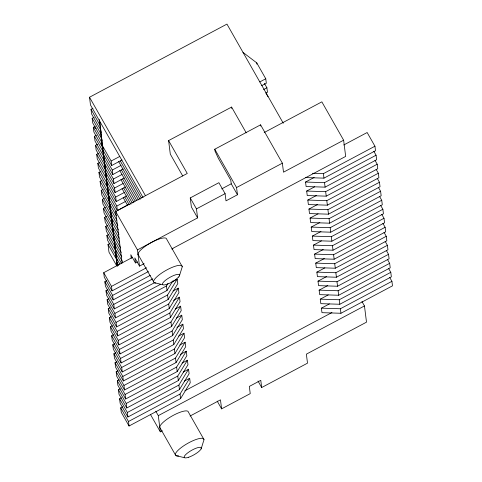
<?xml version="1.0" encoding="UTF-8"?>
<svg xmlns="http://www.w3.org/2000/svg" width="482" height="482" viewBox="0 0 482 482"><rect width="100%" height="100%" fill="white"/><g stroke="black" fill="none" stroke-linecap="round" stroke-linejoin="round"><path stroke-width="0.72" d="M179.4 275.921L181.877 267.968A16.304 4.218 -29.6 0 0 165.471 270.685A16.304 4.218 -29.6 0 0 155.788 283.006M201.139 448.875L203.615 440.922A16.304 4.218 -29.6 0 0 186.293 444.181A16.304 4.218 -29.6 0 0 178.629 455.9M172.098 249.525L172.875 248.26M172.797 280.982L167.007 290.483L115.463 317.909L114.897 313.402L166.441 285.983L167.983 283.446M116.596 326.917L116.029 322.41L167.573 294.99L177.219 279.156L177.786 283.657L168.14 299.491L116.596 326.917L108.818 313.222L108.251 308.721L110.203 307.679M117.729 335.924L117.162 331.423L168.706 303.997L178.352 288.164L178.918 292.664L169.266 308.498L117.729 335.924L109.95 322.229L109.384 317.728L111.336 316.686M118.861 344.931L118.295 340.431L169.833 313.005L179.485 297.171L180.051 301.678L170.399 317.511L118.861 344.931L111.083 331.236L110.517 326.736L112.469 325.699M119.994 353.939L119.428 349.438L170.965 322.012L180.617 306.178L181.184 310.685L171.532 326.519L119.994 353.939L112.21 340.25L111.649 335.743L113.601 334.707M121.121 362.946L120.56 358.445L172.098 331.02L181.75 315.186L182.317 319.693L172.664 335.526L121.121 362.946L113.342 349.257L112.776 344.751L114.728 343.714M122.253 371.959L121.687 367.453L173.231 340.027L182.883 324.193L183.449 328.7L173.797 344.534L122.253 371.959L114.475 358.265L113.909 353.758L115.861 352.722M123.386 380.967L122.82 376.46L174.363 349.034L184.016 333.207L184.582 337.707L174.93 353.541L123.386 380.967L115.608 367.272L115.041 362.765L116.993 361.729M124.519 389.974L123.952 385.467L175.496 358.048L185.148 342.214L185.715 346.715L176.063 362.548L124.519 389.974L116.74 376.279L116.174 371.779L118.126 370.736M125.651 398.982L125.085 394.475L176.629 367.055L186.281 351.221L186.847 355.722L177.195 371.556L125.651 398.982L117.873 385.287L117.307 380.786L119.259 379.744M126.784 407.989L126.218 403.482L177.762 376.062L187.414 360.229L187.974 364.729L178.328 380.563L126.784 407.989L119.006 394.294L118.439 389.793L120.392 388.751M127.917 416.996L127.35 412.496L178.894 385.07L188.54 369.236L189.107 373.743L179.461 389.577L127.917 416.996L120.139 403.301L119.572 398.801L121.524 397.758M129.049 426.004L128.483 421.503L180.027 394.077L189.673 378.243L190.239 382.75L180.593 398.584L129.049 426.004L121.271 412.315L120.705 407.808L122.657 406.772M99.394 119.5L102.684 149.655L111.71 165.537L122.006 159.946M102.552 147.552L103.817 158.662L112.842 174.544L123.139 168.953M103.528 155.096L104.949 167.67L113.975 183.552L124.266 177.96M104.504 162.633L106.082 176.677L115.108 192.559L125.398 186.968M104.98 166.326L107.215 185.684L116.24 201.572L126.531 195.975M106.926 182.118L108.348 194.692L117.373 210.58L127.658 204.91M143.082 197.56L90.483 104.98L89.513 97.231L226.956 24.1L283.259 123.211M100.991 132.875L100.684 129.941L91.616 113.987L91.032 109.3L92.99 108.257M101.967 140.419L101.816 138.949L92.749 122.994L92.158 118.307L94.123 117.265M95.255 126.272L93.291 127.314L93.882 132.002L102.943 147.956M103.714 156.325L95.014 141.009L94.424 136.328L96.388 135.279M104.847 165.332L96.147 150.016L95.556 145.335L97.521 144.287M106.341 174.978L97.28 159.024L96.689 154.342L98.653 153.294M107.112 183.353L98.412 168.031L97.822 163.35L99.786 162.301M111.71 165.537L111.143 161.036L119.735 156.463M259.822 81.928L265.769 78.765L256.749 62.877L242.982 52.369M108.245 192.36L99.545 177.039L98.955 172.357L100.919 171.315M112.842 174.544L112.276 170.044L120.868 165.471M263.6 89.525L266.901 87.772L264.377 83.326M182.744 176.014L170.297 154.107L168.598 140.593L231.595 107.076L246.236 132.851M266.148 92.978L267.468 92.273L266.901 87.772M109.739 202.006L100.678 186.052L100.087 181.365L102.051 180.322M113.975 183.552L113.409 179.051L122 174.478M110.511 210.375L101.81 195.059L101.22 190.372L103.184 189.33M115.108 192.559L114.541 188.058L123.133 183.485M111.643 219.382L102.937 204.067L102.353 199.379L104.317 198.337M116.24 201.572L115.674 197.066L124.26 192.493M113.137 229.028L104.07 213.074L103.485 208.387L105.45 207.344M144.142 263.63L139.503 266.1L137.46 249.887L197.596 217.894L191.372 206.935L190.239 197.927L218.876 182.696L225.1 193.65L226.004 200.855L237.457 194.758L231.233 183.805L230.782 180.202L218.334 158.295L214.996 151.017L214.773 149.215L260.587 124.838L282.368 163.175L283.5 172.182L343.63 140.19L321.849 101.853L264.184 132.532M117.373 210.58L116.807 206.073L125.392 201.506M113.903 237.397L105.203 222.082L104.618 217.4L106.576 216.352M122.151 263.003L115.68 211.544L187.269 173.454L168.598 140.593M115.035 246.404L106.335 231.089L105.745 226.407L107.709 225.359M116.53 256.05L107.468 240.096L106.877 235.415L108.842 234.366M116.765 265.859L108.986 252.17L108.01 244.422L109.974 243.38M221.69 188.884L231.233 183.805M197.596 217.894L196.463 208.881L225.1 193.65M237.457 194.758L236.554 187.552L282.368 163.175M148.408 271.547L112.065 290.881L104.287 277.192L103.72 272.685L132.357 257.454M343.732 144.986L367.157 132.52L374.942 146.215L375.508 150.721L323.964 178.141L305.709 177.569M131.255 258.316L130.803 254.713L135.466 262.931L137.46 261.871M152.848 278.795L113.198 299.894L105.419 286.2L104.853 281.693L106.805 280.657M171.984 248.814L345.672 156.403L343.63 140.19M373.851 151.312L376.068 155.222L376.635 159.729L325.097 187.149L306.112 186.552L305.546 182.045L314.186 177.448M112.065 290.881L111.499 286.38L146.522 267.745M312.444 173.291L323.398 173.641L374.942 146.215M160.584 284.29L114.33 308.902L106.552 295.207L105.986 290.7L107.938 289.664M374.984 160.319L377.201 164.229L377.768 168.736L326.23 196.156L307.245 195.559L306.679 191.059L314.656 186.811M113.198 299.894L112.631 295.388L150.3 275.349M305.546 182.045L324.531 182.648L376.068 155.222M115.463 317.909L107.685 304.214L107.118 299.714L109.071 298.671M376.111 169.327L378.334 173.237L378.9 177.744L327.362 205.169L308.378 204.567L307.811 200.066L316.451 195.469M114.33 308.902L113.764 304.395L154.734 282.597M306.679 191.059L325.663 191.655L377.201 164.229M171.905 281.982L177.219 279.156M377.243 178.334L379.467 182.244L380.033 186.751L328.489 214.177L309.504 213.574L308.938 209.074L317.584 204.476M307.811 200.066L326.796 200.663L378.334 173.237M173.038 290.995L178.352 288.164M378.376 187.341L380.599 191.258L381.166 195.758L329.622 223.184L310.637 222.582L310.071 218.081L318.048 213.839M308.938 209.074L327.923 209.67L379.467 182.244M173.502 300.352L179.485 297.171M379.509 196.349L381.732 200.265L382.298 204.766L330.754 232.191L311.77 231.595L311.203 227.088L319.849 222.491M310.071 218.081L329.055 218.677L380.599 191.258M175.297 309.01L180.617 306.178M380.641 205.356L382.865 209.272L383.431 213.773L331.887 241.199L312.902 240.602L312.336 236.096L320.982 231.499M311.203 227.088L330.188 227.685L381.732 200.265M176.43 318.018L181.75 315.186M381.774 214.37L383.997 218.28L384.564 222.78L333.02 250.206L314.035 249.61L313.469 245.103L321.446 240.861M312.336 236.096L331.321 236.692L382.865 209.272M176.9 327.38L182.883 324.193M382.907 223.377L385.13 227.287L385.696 231.794L334.153 259.214L315.168 258.617L314.601 254.11L323.241 249.513M313.469 245.103L332.453 245.706L383.997 218.28M178.695 336.032L184.016 333.207M384.04 232.384L386.263 236.294L386.829 240.801L335.285 268.221L316.3 267.624L315.734 263.124L324.374 258.521M314.601 254.11L333.586 254.713L385.13 227.287M179.828 345.04L185.148 342.214M385.172 241.392L387.395 245.302L387.962 249.809L336.418 277.228L317.433 276.632L316.867 272.131L324.844 267.884M315.734 263.124L334.719 263.72L386.263 236.294M180.298 354.403L186.281 351.221M386.305 250.399L388.528 254.309L389.094 258.816L337.551 286.242L318.566 285.639L318 281.139L326.639 276.541M316.867 272.131L335.852 272.728L387.395 245.302M182.094 363.054L187.414 360.229M387.438 259.406L389.655 263.323L390.221 267.823L338.683 295.249L319.699 294.647L319.132 290.146L327.772 285.549M318 281.139L336.984 281.735L388.528 254.309M183.226 372.068L188.54 369.236M388.57 268.414L390.788 272.33L391.354 276.831L339.816 304.256L320.831 303.66L320.265 299.153L328.242 294.912M319.132 290.146L338.117 290.742L389.655 263.323M184.359 381.075L189.673 378.243M389.697 277.421L391.92 281.337L392.487 285.838L340.943 313.264L321.964 312.667L321.398 308.161L329.375 303.919M320.265 299.153L339.25 299.75L390.788 272.33M184.787 390.842L331.953 312.541M321.398 308.161L340.382 308.757L391.92 281.337M162.314 430.794L160.331 431.848L158.295 415.635L364.464 305.937L361.952 301.515M190.071 416.026L220.467 399.855L221.6 408.863L250.23 393.625L249.327 386.419L260.78 380.328L261.684 387.534L307.504 363.157L306.371 354.149L366.501 322.157L364.464 305.937M261.702 85.633L266.335 83.266L265.769 78.765M154.222 282.681L162.808 284.748M175.96 455.635L184.546 457.707M96.093 128.423L93.291 127.314L102.015 142.805M120.301 160.964L141.407 198.036M121.434 169.977L138.467 199.891M122.567 178.985L135.153 201.096M123.699 187.992L132.213 202.946M124.826 196.999L129.272 204.802M265.871 92.966L268.034 96.78M214.773 149.215L236.554 187.552M190.239 197.927L196.463 208.881M257.997 381.033L261.684 387.534M89.513 97.231L145.444 195.692M182.22 266.54L166.664 239.156A16.304 4.218 -29.6 0 0 149.914 243.302A16.304 4.218 -29.6 0 0 138.665 255.297M118.662 161.597L140.135 199.391M119.795 170.604L136.822 200.572M102.118 145.148L111.143 161.036M120.928 179.611L133.875 202.404M94.424 136.328L103.491 152.282M103.25 154.156L112.276 170.044M122.06 188.619L130.935 204.235M104.383 163.163L113.409 179.051M123.193 197.626L127.616 205.416M105.516 172.176L114.541 188.058M97.822 163.35L106.884 179.304M106.649 181.184L115.674 197.066M107.781 190.191L116.807 206.073M107.902 189.655L108.914 199.199L116.132 211.905M115.68 211.544L137.46 249.887M108.914 199.199L109.48 203.699L116.337 215.773M138.027 254.388L153.583 281.777M116.903 220.28L110.047 208.206L110.613 212.713L117.831 225.419M217.207 401.132L221.6 408.863M139.503 266.1L134.833 257.882L135.466 262.931M109.775 204.007L111.179 217.213L118.397 229.92M111.179 217.213L111.746 221.72L118.964 234.427M103.485 208.387L112.547 224.347M111.222 215.948L112.312 226.221L119.168 238.295M112.312 226.221L112.878 230.727L119.735 242.795M104.618 217.4L113.68 233.354M112.276 224.22L113.445 235.228L120.663 247.935M121.229 252.441L114.005 239.735L113.445 235.228M112.764 227.992L114.571 244.235L121.795 256.948M114.571 244.235L115.138 248.742L122.362 261.449M106.877 235.415L115.945 251.369M115.084 247.374L115.704 253.249L121.482 263.413M115.704 253.249L116.27 257.75L119.879 264.106M108.01 244.422L116.71 259.738M116.06 254.918L116.837 262.256L118.644 265.431M203.958 439.494L188.402 412.11A16.304 4.218 -29.6 0 0 173.52 415.225A16.304 4.218 -29.6 0 0 159.765 427.347L175.321 454.731M103.72 272.685L111.499 286.38M104.853 281.693L112.631 295.388M105.986 290.7L113.764 304.395M107.118 299.714L114.897 313.402M108.251 308.721L116.029 322.41M109.384 317.728L117.162 331.423M110.517 326.736L118.295 340.431M155.782 411.212L158.295 415.635M111.649 335.743L119.428 349.438M112.776 344.751L120.56 358.445M150.366 414.303L160.331 431.848M113.909 353.758L121.687 367.453M115.041 362.765L122.82 376.46M116.174 371.779L123.952 385.467M117.307 380.786L125.085 394.475M118.439 389.793L126.218 403.482M119.572 398.801L127.35 412.496M120.705 407.808L128.483 421.503M91.032 109.3L100.117 125.434L102.684 149.655M92.158 118.307L100.883 133.797M95.556 145.335L104.281 160.825M96.689 154.342L105.775 170.477M98.955 172.357L107.679 187.847M100.087 181.365L109.173 197.5M101.22 190.372L110.306 206.507M102.353 199.379L111.077 214.87M105.745 226.407L114.469 241.898M323.398 173.641L323.964 178.141M324.531 182.648L325.097 187.149M325.663 191.655L326.23 196.156M326.796 200.663L327.362 205.169M327.923 209.67L328.489 214.177M329.055 218.677L329.622 223.184M330.188 227.685L330.754 232.191M331.321 236.692L331.887 241.199M332.453 245.706L333.02 250.206M333.586 254.713L334.153 259.214M334.719 263.72L335.285 268.221M335.852 272.728L336.418 277.228M336.984 281.735L337.551 286.242M338.117 290.742L338.683 295.249M339.25 299.75L339.816 304.256M340.382 308.757L340.943 313.264M256.749 62.877L256.912 64.166M260.587 124.838L260.738 126.037M231.595 107.076L231.776 108.498M166.441 285.983L167.007 290.483M167.573 294.99L168.14 299.491M168.706 303.997L169.266 308.498M169.833 313.005L170.399 317.511M170.965 322.012L171.532 326.519M172.098 331.02L172.664 335.526M173.231 340.027L173.797 344.534M174.363 349.034L174.93 353.541M175.496 358.048L176.063 362.548M176.629 367.055L177.195 371.556M177.762 376.062L178.328 380.563M178.894 385.07L179.461 389.577M180.027 394.077L180.593 398.584M116.837 262.256L117.325 266.112M116.65 258.021L116.885 260.244M117.12 262.461L117.361 264.678M115.788 250.712L115.945 252.182M116.18 254.382L116.415 256.587M116.566 258.051L116.879 260.991M117.036 262.455L117.349 265.389M115.3 246.947L115.457 248.411M115.692 250.616L115.927 252.815M116.156 255.014L117.325 266.022M114.812 243.175L114.969 244.639M115.204 246.844L115.439 249.043M115.59 250.513L115.903 253.448M114.306 239.265L114.463 240.747M114.698 242.964L114.939 245.181M115.096 246.663L116.27 257.75M113.372 231.233L113.523 232.698M113.836 235.632L113.993 237.102M114.228 239.301L114.463 241.506M114.614 242.97L114.927 245.91M113.252 230.999L113.493 233.216M113.728 235.433L113.963 237.65M114.12 239.132L115.138 248.742M111.902 219.919L112.059 221.389M112.294 223.588L112.529 225.793M111.414 216.153L111.571 217.617M111.806 219.822L112.041 222.021M110.926 212.381L111.083 213.845M111.318 216.05L111.553 218.25M111.71 219.72L112.878 230.727M109.974 204.205L110.131 205.675M110.438 208.61L110.595 210.08M110.83 212.279L111.065 214.478M109.872 204.103L110.107 206.308M110.342 208.507L111.746 221.72M108.998 196.668L109.155 198.132M109.462 201.066L109.619 202.536M108.486 193.529L108.721 195.728M108.896 196.566L109.191 200.132M109.366 200.97L110.613 212.713M107.516 185.221L107.751 187.438M107.986 189.655L108.221 191.872M108.378 193.354L109.48 203.699M107.125 182.317L107.275 183.787M107.432 185.257L107.745 188.191M106.558 177.816L106.787 180.015M107.022 182.22L108.348 194.692M105.6 169.64L105.835 171.845M106.07 174.044L106.299 176.249M106.456 177.713L106.769 180.648M105.19 166.603L105.347 168.073M105.504 169.543L105.811 172.478M105.968 173.942L107.215 185.684M104.118 158.192L104.353 160.416M104.588 162.633L104.823 164.85M103.256 150.89L103.413 152.36M103.726 155.294L103.883 156.764M104.034 158.229L104.347 161.169M102.768 147.124L102.925 148.589M103.16 150.794L103.395 152.993M103.624 155.192L104.949 167.67M102.28 143.353L102.437 144.817M102.672 147.022L102.907 149.221M103.058 150.691L103.371 153.625M100.708 129.351L101.015 132.261M101.25 134.442L101.479 136.647M101.714 138.846L101.949 141.051M102.184 143.25L102.419 145.45M102.57 146.92L103.817 158.662M99.654 121.072L100.039 124.711M101.148 134.345L101.461 137.28M101.618 138.744L101.925 141.684M102.082 143.148L102.395 146.082M178.623 277.03L175.605 279.693A9.785 2.531 -29.6 0 1 162.615 284.603A9.785 2.531 -29.6 0 1 172.17 276.18A9.785 2.531 -29.6 0 1 178.623 277.03M188.751 457.219A9.785 2.531 -29.6 0 0 201.343 448.019A9.785 2.531 -29.6 0 0 188.161 452.538A9.785 2.531 -29.6 0 0 188.751 457.219"/></g></svg>
